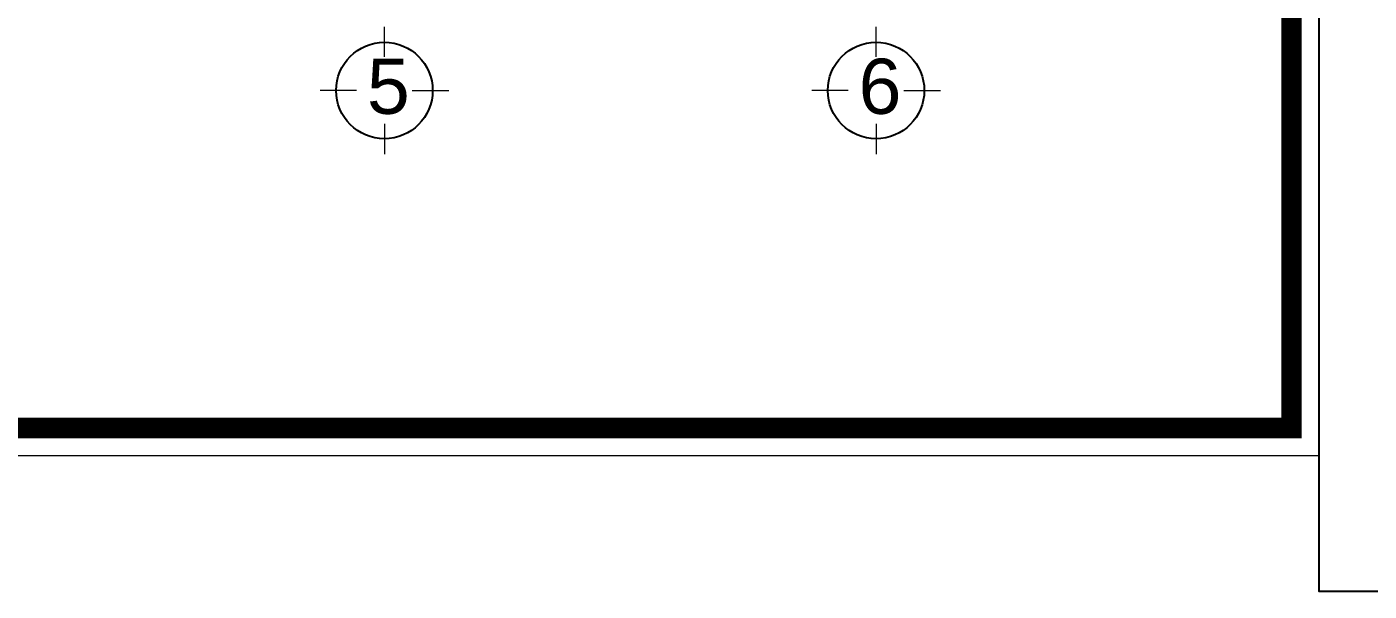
# Model space of a CAD drawing. Header units: millimetres. Extents: x 615730 to 2792744, y 139412 to 597571.
# Drawn here: x 1334570 to 1343579, y 255273 to 259062 of the extents above; entities that cross this region are included whole.
import ezdxf
from ezdxf.enums import TextEntityAlignment as Align

# ---------------------------------------------------------------- set-up
doc = ezdxf.new("R2010")
doc.units = ezdxf.units.MM
doc.header["$MEASUREMENT"] = 0
doc.layers.get('0').update_dxf_attribs({"lineweight": 5})
doc.layers.add('0.1(9)', color=9, linetype='Continuous', lineweight=13)
doc.layers.add('thay', color=7, linetype='Continuous', lineweight=15)
for name, color, linetype in [('H', 252, 'Continuous'), ('NET2', 5, 'Continuous'), ('netthay', 3, 'Continuous'), ('TEXT', 2, 'Continuous')]:
    doc.layers.add(name, color=color, linetype=linetype)
doc.styles.add('H280', font='', dxfattribs={"height": 200})
doc.styles.add('KT OZON', font='', dxfattribs={"height": 200})
doc.styles.get('H280').set_extended_font_data('VNI-Avo')
doc.styles.get('KT OZON').set_extended_font_data('VNI-Helve')

# ---------------------------------------------------------------- blocks, each defined once
blk = doc.blocks.new('TRUC 1')
at = {"ltscale": 50}
blk.add_circle((0, -9525), 8572, dxfattribs=at)
at = {"layer": '0.1(9)', "ltscale": 50}
for p, q in [((0, -3572), (0, 1782)), ((-4942, -9525), (-11427, -9525)), ((4942, -9525), (11427, -9525)), ((0, -15478), (0, -20832))]:
    blk.add_line(p, q, dxfattribs=at)
at = {"layer": 'TEXT', "ltscale": 50, "style": 'H280'}
blk.add_attdef('1', text='', height=10478, dxfattribs=at).set_placement((-214, -4892), align=Align.CENTER)

msp = doc.modelspace()

# ---------------------------------------------------------------- linework, layer by layer
at = {"layer": 'H', "const_width": 138.2}
msp.add_lwpolyline([(1316055.1, 256367.8), (1343058, 256367.8), (1343058, 275352.8), (1316055.1, 275352.8)], close=True, dxfattribs=at)
at = {"layer": 'NET2', "ltscale": 10}
msp.add_lwpolyline([(1343242.3, 275537.1), (1343242.3, 255273.1), (1371901.4, 255273.1), (1371901.4, 275537.1)], close=True, dxfattribs=at)
at = {"layer": 'thay', "linetype": 'Continuous'}
msp.add_lwpolyline([(1315870.8, 256183.5), (1343242.3, 256183.5), (1343242.3, 275537.1), (1315870.8, 275537.1)], close=True, dxfattribs=at)

# ---------------------------------------------------------------- block references
at = {"layer": 'netthay', "lineweight": -2, "ltscale": 10}
ref = msp.add_blockref('TRUC 1', (1336969.7, 258274.9, -13.1), dxfattribs=dict(at, xscale=0.03778148023411632, yscale=0.03778148023411632, zscale=0.03778148023411632, rotation=180))
ref.add_attrib('1', '5', dxfattribs={"layer": 'TEXT', "color": 3, "ltscale": 50, "height": 370.2, "style": 'KT OZON'}).set_placement((1336996.3, 258477.9, -13.1), align=Align.CENTER)
ref = msp.add_blockref('TRUC 1', (1340269.7, 258274.9, -13.1), dxfattribs=dict(at, xscale=0.03778148023411632, yscale=0.03778148023411632, zscale=0.03778148023411632, rotation=180))
ref.add_attrib('1', '6', dxfattribs={"layer": 'TEXT', "color": 3, "ltscale": 50, "height": 370.2, "style": 'KT OZON'}).set_placement((1340296.3, 258477.9, -13.1), align=Align.CENTER)

doc.saveas('drawing.dxf')
